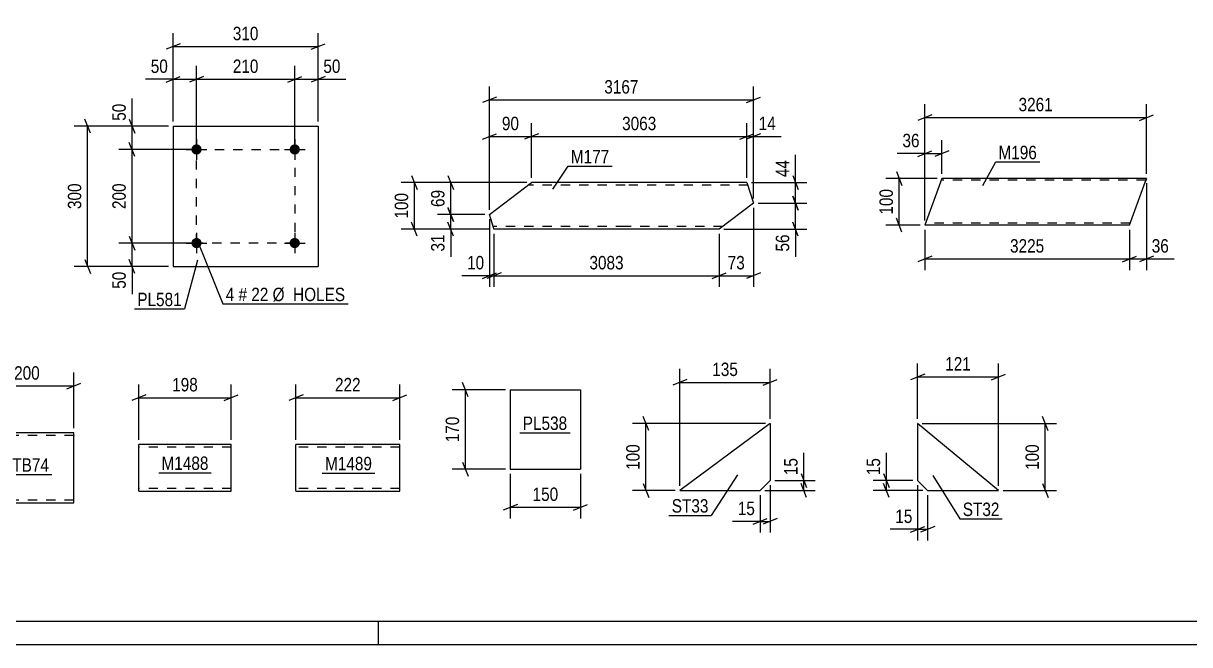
# Model space of a CAD drawing. Header units: millimetres. Extents: x 0 to 841, y 0 to 594.
# Drawn here: x 135.1 to 384.4, y 0 to 132.8 of the extents above; entities that cross this region are included whole.
import ezdxf

# ---------------------------------------------------------------- set-up
doc = ezdxf.new("R2010")
doc.units = ezdxf.units.MM
doc.linetypes.add('DXK_LINE_DOT2', pattern=[3.9198, 1.9599, -1.9599])
doc.styles.add('Arial Narrow', font='ARIALN.TTF', dxfattribs={"height": 0.2})

# ---------------------------------------------------------------- blocks, each defined once
blk = doc.blocks.new('Unknown-814521846-1135')
at = {"color": 5, "linetype": 'Continuous'}
for p, q in [((5, 5), (836, 5)), ((211, 0), (211, 5)), ((0, 0), (841, 0))]:
    blk.add_line(p, q, dxfattribs=at)
blk = doc.blocks.new('Part-814521846-2182 - 2168')
at = {"color": 2, "linetype": 'Continuous'}
for p, q in [((239.21, 54.49), (239.21, 37.49)), ((239.21, 54.49), (254.21, 54.49)), ((254.21, 54.49), (254.21, 37.49)), ((239.21, 37.49), (254.21, 37.49))]:
    blk.add_line(p, q, dxfattribs=at)
blk = doc.blocks.new('Part-814521846-2140 - 2125')
at = {"color": 2, "linetype": 'Continuous'}
for p, q in [((125.87, 45.28), (125.87, 30.37)), ((145.87, 45.28), (125.87, 45.28)), ((145.87, 31.48), (145.87, 45.28)), ((125.87, 30.37), (125.87, 30.28)), ((125.87, 30.28), (145.87, 30.28)), ((145.87, 30.28), (145.87, 31.48))]:
    blk.add_line(p, q, dxfattribs=at)
at = {"color": 7, "linetype": 'DXK_LINE_DOT2'}
for p, q in [((145.87, 44.68), (125.87, 44.68)), ((145.87, 44.64), (145.87, 44.68)), ((145.87, 44.68), (145.87, 44.64)), ((145.87, 44.54), (145.87, 44.64)), ((145.87, 44.64), (145.87, 44.54)), ((125.87, 30.88), (125.87, 30.93)), ((145.87, 30.88), (125.87, 30.88)), ((145.87, 30.93), (145.87, 31.25)), ((145.87, 30.88), (145.87, 30.93))]:
    blk.add_line(p, q, dxfattribs=at)
blk = doc.blocks.new('Part-814521846-1894 - 1878')
at = {"color": 2, "linetype": 'Continuous'}
for p, q in [((326.29, 47.23), (326.29, 35.09)), ((343.56, 32.94), (326.29, 47.23)), ((326.29, 35.09), (328.43, 32.94)), ((328.43, 32.94), (343.56, 32.94))]:
    blk.add_line(p, q, dxfattribs=at)
blk = doc.blocks.new('Part-814521846-1819 - 1803')
at = {"color": 2, "linetype": 'Continuous'}
for p, q in [((294.77, 47.24), (275.48, 32.95)), ((294.77, 47.24), (294.77, 35.09)), ((294.77, 35.09), (292.63, 32.95)), ((275.48, 32.95), (292.63, 32.95))]:
    blk.add_line(p, q, dxfattribs=at)
blk = doc.blocks.new('Part-814521846-5937 - 5931')
at = {"color": 2, "linetype": 'Continuous'}
for p, q in [((331.17, 98.84), (327.83, 89.64)), ((331.47, 99.64), (331.17, 98.84)), ((351.47, 99.64), (331.47, 99.64)), ((375.21, 99.64), (351.57, 99.64)), ((371.57, 89.64), (374.91, 98.84)), ((375.18, 99.58), (374.91, 98.84)), ((375.18, 99.58), (375.21, 99.64)), ((351.47, 89.64), (327.83, 89.64)), ((371.57, 89.64), (351.57, 89.64))]:
    blk.add_line(p, q, dxfattribs=at)
at = {"color": 7, "linetype": 'DXK_LINE_DOT2'}
for p, q in [((351.47, 99.24), (331.32, 99.24)), ((375.06, 99.24), (351.57, 99.24)), ((374.91, 98.84), (375.12, 99.41)), ((351.47, 90.04), (327.97, 90.04)), ((371.71, 90.04), (351.57, 90.04))]:
    blk.add_line(p, q, dxfattribs=at)
blk = doc.blocks.new('Part-814521846-6015 - 6009')
at = {"color": 2, "linetype": 'Continuous'}
for p, q in [((234.74, 91.93), (243.73, 98.79)), ((263.73, 98.79), (243.73, 98.79)), ((289.8, 98.79), (263.83, 98.79)), ((289.8, 98.79), (291.17, 94.38)), ((291.17, 94.38), (283.83, 88.79)), ((235.61, 89.14), (234.74, 91.93)), ((235.69, 88.88), (235.61, 89.14)), ((235.72, 88.79), (235.69, 88.88)), ((263.73, 88.79), (235.72, 88.79)), ((283.83, 88.79), (263.83, 88.79))]:
    blk.add_line(p, q, dxfattribs=at)
at = {"color": 7, "linetype": 'DXK_LINE_DOT2'}
for p, q in [((263.73, 98.19), (242.94, 98.19)), ((289.99, 98.19), (263.83, 98.19)), ((235.52, 89.43), (235.49, 89.53)), ((263.73, 89.39), (235.53, 89.39)), ((284.62, 89.39), (263.83, 89.39))]:
    blk.add_line(p, q, dxfattribs=at)
blk = doc.blocks.new('Part-814521846-6310 - 6306')
at = {"color": 2, "linetype": 'Continuous'}
for p, q in [((159.78, 32.87), (159.78, 42.78)), ((179.55, 42.78), (159.78, 42.78)), ((179.55, 33.98), (179.55, 42.78)), ((159.78, 32.87), (159.78, 32.78)), ((159.78, 32.78), (179.55, 32.78)), ((179.55, 32.78), (179.55, 33.98))]:
    blk.add_line(p, q, dxfattribs=at)
at = {"color": 7, "linetype": 'DXK_LINE_DOT2'}
for p, q in [((179.55, 42.18), (159.78, 42.18)), ((159.78, 33.38), (159.78, 33.43)), ((179.55, 33.38), (159.78, 33.38)), ((179.55, 33.43), (179.55, 33.75)), ((179.55, 33.38), (179.55, 33.43))]:
    blk.add_line(p, q, dxfattribs=at)
blk = doc.blocks.new('Bolt-814521846-6360 - 6326')
at = {"linetype": 'Continuous'}
for points in [[(173.22, 105.83, -1), (171.02, 105.83, -1)], [(194.22, 105.83, -1), (192.02, 105.83, -1)]]:
    blk.add_hatch(color=1, dxfattribs=at).paths.add_polyline_path(points)
at = {"color": 1, "linetype": 'Continuous'}
for p, q in [((172.12, 108.03), (172.12, 103.63)), ((193.12, 108.03), (193.12, 103.63)), ((169.92, 105.83), (174.32, 105.83)), ((190.92, 105.83), (195.32, 105.83))]:
    blk.add_line(p, q, dxfattribs=at)
blk = doc.blocks.new('Bolt-814521846-6365 - 6326')
at = {"linetype": 'Continuous'}
for points in [[(173.22, 85.83, -1), (171.02, 85.83, -1)], [(194.22, 85.83, -1), (192.02, 85.83, -1)]]:
    blk.add_hatch(color=1, dxfattribs=at).paths.add_polyline_path(points)
at = {"color": 1, "linetype": 'Continuous'}
for p, q in [((172.12, 88.03), (172.12, 83.63)), ((193.12, 88.03), (193.12, 83.63)), ((169.92, 85.83), (174.32, 85.83)), ((190.92, 85.83), (195.32, 85.83))]:
    blk.add_line(p, q, dxfattribs=at)
blk = doc.blocks.new('Part-814521846-6370 - 6326')
at = {"color": 2, "linetype": 'Continuous'}
for p, q in [((167.12, 110.83), (167.12, 80.83)), ((167.12, 110.83), (198.12, 110.83)), ((198.12, 110.83), (198.12, 80.83)), ((167.12, 80.83), (198.12, 80.83))]:
    blk.add_line(p, q, dxfattribs=at)
blk = doc.blocks.new('Part-814521846-6540 - 6536')
at = {"color": 2, "linetype": 'Continuous'}
for p, q in [((193.39, 32.87), (193.39, 42.78)), ((215.56, 42.78), (193.39, 42.78)), ((215.56, 33.98), (215.56, 42.78)), ((193.39, 32.87), (193.39, 32.78)), ((193.39, 32.78), (215.56, 32.78)), ((215.56, 32.78), (215.56, 33.98))]:
    blk.add_line(p, q, dxfattribs=at)
at = {"color": 7, "linetype": 'DXK_LINE_DOT2'}
for p, q in [((215.56, 42.18), (193.39, 42.18)), ((193.39, 33.38), (193.39, 33.43)), ((215.56, 33.38), (193.39, 33.38)), ((215.56, 33.43), (215.56, 33.75)), ((215.56, 33.38), (215.56, 33.43))]:
    blk.add_line(p, q, dxfattribs=at)
blk = doc.blocks.new('Rectangle-814521846-6479 - 6326')
at = {"color": 1, "linetype": 'DXK_LINE_DOT2'}
blk.add_lwpolyline([(172.12, 105.83), (193.12, 105.83), (193.12, 85.83), (172.12, 85.83), (172.12, 105.83)], close=True, dxfattribs=at)
blk = doc.blocks.new('StraightDimension-814521846-2184 - 2168')
at = {"color": 7, "linetype": 'Continuous'}
for p, q in [((230.2, 52.99), (229, 55.99)), ((238.21, 54.49), (226.75, 54.49)), ((229.6, 37.49), (229.6, 54.49)), ((238.21, 37.49), (226.75, 37.49)), ((229, 38.99), (230.2, 35.99))]:
    blk.add_line(p, q, dxfattribs=at)
at = {"color": 0}
blk.add_wipeout([(228.85, 49.34), (224.65, 49.34), (224.65, 42.65), (228.85, 42.65)], dxfattribs=at)
at = {"color": 3, "style": 'Arial Narrow'}
blk.add_text('170', height=2.863, rotation=90.0002, dxfattribs=at).set_placement((228.25, 43.25))
blk = doc.blocks.new('StraightDimension-814521846-2195 - 2168')
at = {"color": 7, "linetype": 'Continuous'}
for p, q in [((239.21, 36.49), (239.21, 26.96)), ((254.21, 36.49), (254.21, 26.96)), ((240.71, 29.96), (237.71, 28.76)), ((252.71, 28.76), (255.71, 29.96)), ((239.21, 29.36), (254.21, 29.36))]:
    blk.add_line(p, q, dxfattribs=at)
at = {"color": 0}
blk.add_wipeout([(250.05, 30.11), (250.05, 34.31), (243.37, 34.31), (243.37, 30.11)], dxfattribs=at)
at = {"color": 3, "style": 'Arial Narrow'}
blk.add_text('150', height=2.863, dxfattribs=at).set_placement((243.97, 30.71))
blk = doc.blocks.new('StraightDimension-814521846-2142 - 2125')
at = {"color": 7, "linetype": 'Continuous'}
for p, q in [((125.87, 46.28), (125.87, 58.13)), ((145.87, 46.28), (145.87, 58.13)), ((127.37, 55.88), (124.37, 54.68)), ((125.87, 55.28), (145.87, 55.28)), ((144.37, 54.68), (147.37, 55.88))]:
    blk.add_line(p, q, dxfattribs=at)
at = {"color": 0}
blk.add_wipeout([(139.21, 56.03), (139.21, 60.23), (132.53, 60.23), (132.53, 56.03)], dxfattribs=at)
at = {"color": 3, "style": 'Arial Narrow'}
blk.add_text('200', height=2.863, dxfattribs=at).set_placement((133.13, 56.63))
blk = doc.blocks.new('StraightDimension-814521846-1929 - 1878')
at = {"color": 7, "linetype": 'Continuous'}
for p, q in [((354.16, 45.73), (352.96, 48.73)), ((327.29, 47.23), (355.96, 47.23)), ((353.56, 32.94), (353.56, 47.23)), ((344.56, 32.94), (355.96, 32.94)), ((352.96, 34.44), (354.16, 31.44))]:
    blk.add_line(p, q, dxfattribs=at)
at = {"color": 0}
blk.add_wipeout([(352.81, 43.43), (348.61, 43.43), (348.61, 36.74), (352.81, 36.74)], dxfattribs=at)
at = {"color": 3, "style": 'Arial Narrow'}
blk.add_text('100', height=2.863, rotation=90.0002, dxfattribs=at).set_placement((352.21, 37.34))
blk = doc.blocks.new('StraightDimension-814521846-1918 - 1878')
at = {"color": 7, "linetype": 'Continuous'}
for p, q in [((325.29, 35.09), (316.76, 35.09)), ((319.01, 36.59), (320.21, 33.59)), ((319.61, 32.94), (319.61, 35.09)), ((327.43, 32.94), (316.76, 32.94)), ((320.21, 31.44), (319.01, 34.44))]:
    blk.add_line(p, q, dxfattribs=at)
at = {"color": 0}
blk.add_wipeout([(318.86, 40.47), (314.66, 40.47), (314.66, 35.61), (318.86, 35.61)], dxfattribs=at)
at = {"color": 7, "linetype": 'Continuous'}
blk.add_line((319.61, 35.09), (319.61, 40.99), dxfattribs=at)
blk.add_line((319.61, 35.09), (319.61, 40.99), dxfattribs=at)
at = {"color": 3, "style": 'Arial Narrow'}
blk.add_text('15', height=2.863, rotation=90.0002, dxfattribs=at).set_placement((318.26, 36.21))
blk = doc.blocks.new('StraightDimension-814521846-1896 - 1878')
at = {"color": 7, "linetype": 'Continuous'}
for p, q in [((326.29, 34.09), (326.29, 22.25)), ((328.43, 31.94), (328.43, 22.25)), ((324.79, 24.05), (327.79, 25.25)), ((329.93, 25.25), (326.93, 24.05)), ((326.29, 24.65), (328.43, 24.65))]:
    blk.add_line(p, q, dxfattribs=at)
at = {"color": 0}
blk.add_wipeout([(325.76, 25.4), (325.76, 29.6), (320.91, 29.6), (320.91, 25.4)], dxfattribs=at)
at = {"color": 7, "linetype": 'Continuous'}
blk.add_line((326.29, 24.65), (320.38, 24.65), dxfattribs=at)
blk.add_line((326.29, 24.65), (320.38, 24.65), dxfattribs=at)
at = {"color": 3, "style": 'Arial Narrow'}
blk.add_text('15', height=2.863, dxfattribs=at).set_placement((321.51, 26))
blk = doc.blocks.new('StraightDimension-814521846-1908 - 1878')
at = {"color": 7, "linetype": 'Continuous'}
for p, q in [((326.29, 48.23), (326.29, 60.08)), ((343.56, 33.94), (343.56, 60.08)), ((327.79, 57.83), (324.79, 56.63)), ((342.06, 56.63), (345.06, 57.83)), ((326.29, 57.23), (343.56, 57.23))]:
    blk.add_line(p, q, dxfattribs=at)
at = {"color": 0}
blk.add_wipeout([(338.27, 57.98), (338.27, 62.18), (331.58, 62.18), (331.58, 57.98)], dxfattribs=at)
at = {"color": 3, "style": 'Arial Narrow'}
blk.add_text('121', height=2.863, dxfattribs=at).set_placement((332.18, 58.58))
blk = doc.blocks.new('StraightDimension-814521846-1821 - 1803')
at = {"color": 7, "linetype": 'Continuous'}
for p, q in [((295.77, 35.09), (304.36, 35.09)), ((301.36, 36.59), (302.56, 33.59)), ((301.96, 32.95), (301.96, 35.09)), ((293.63, 32.95), (304.36, 32.95)), ((302.56, 31.45), (301.36, 34.45))]:
    blk.add_line(p, q, dxfattribs=at)
at = {"color": 0}
blk.add_wipeout([(301.21, 40.48), (297.01, 40.48), (297.01, 35.62), (301.21, 35.62)], dxfattribs=at)
at = {"color": 7, "linetype": 'Continuous'}
blk.add_line((301.96, 35.09), (301.96, 41), dxfattribs=at)
blk.add_line((301.96, 35.09), (301.96, 41), dxfattribs=at)
at = {"color": 3, "style": 'Arial Narrow'}
blk.add_text('15', height=2.863, rotation=90.0002, dxfattribs=at).set_placement((300.61, 36.22))
blk = doc.blocks.new('StraightDimension-814521846-1860 - 1803')
at = {"color": 7, "linetype": 'Continuous'}
for p, q in [((294.77, 34.09), (294.77, 23.94)), ((292.63, 31.95), (292.63, 23.94)), ((291.13, 25.74), (294.13, 26.94)), ((292.63, 26.34), (294.77, 26.34)), ((296.27, 26.94), (293.27, 25.74))]:
    blk.add_line(p, q, dxfattribs=at)
at = {"color": 0}
blk.add_wipeout([(292.1, 27.09), (292.1, 31.29), (287.24, 31.29), (287.24, 27.09)], dxfattribs=at)
at = {"color": 7, "linetype": 'Continuous'}
blk.add_line((292.63, 26.34), (286.72, 26.34), dxfattribs=at)
blk.add_line((292.63, 26.34), (286.72, 26.34), dxfattribs=at)
at = {"color": 3, "style": 'Arial Narrow'}
blk.add_text('15', height=2.863, dxfattribs=at).set_placement((287.84, 27.69))
blk = doc.blocks.new('StraightDimension-814521846-1836 - 1803')
at = {"color": 7, "linetype": 'Continuous'}
for p, q in [((268.8, 45.74), (267.6, 48.74)), ((293.77, 47.24), (265.35, 47.24)), ((268.2, 32.95), (268.2, 47.24)), ((274.48, 32.95), (265.35, 32.95)), ((267.6, 34.45), (268.8, 31.45))]:
    blk.add_line(p, q, dxfattribs=at)
at = {"color": 0}
blk.add_wipeout([(267.45, 43.44), (263.25, 43.44), (263.25, 36.75), (267.45, 36.75)], dxfattribs=at)
at = {"color": 3, "style": 'Arial Narrow'}
blk.add_text('100', height=2.863, rotation=90.0002, dxfattribs=at).set_placement((266.85, 37.35))
blk = doc.blocks.new('StraightDimension-814521846-1848 - 1803')
at = {"color": 7, "linetype": 'Continuous'}
for p, q in [((275.48, 33.95), (275.48, 58.91)), ((294.77, 48.24), (294.77, 58.91)), ((276.98, 56.66), (273.98, 55.46)), ((275.48, 56.06), (294.77, 56.06)), ((293.27, 55.46), (296.27, 56.66))]:
    blk.add_line(p, q, dxfattribs=at)
at = {"color": 0}
blk.add_wipeout([(288.47, 56.81), (288.47, 61.01), (281.78, 61.01), (281.78, 56.81)], dxfattribs=at)
at = {"color": 3, "style": 'Arial Narrow'}
blk.add_text('135', height=2.863, dxfattribs=at).set_placement((282.38, 57.41))
blk = doc.blocks.new('StraightDimension-814521846-5980 - 5931')
at = {"color": 7, "linetype": 'Continuous'}
for p, q in [((375.21, 98.64), (375.21, 80.04)), ((371.57, 88.64), (371.57, 80.04)), ((370.07, 81.84), (373.07, 83.04)), ((371.57, 82.44), (375.21, 82.44)), ((376.71, 83.04), (373.71, 81.84))]:
    blk.add_line(p, q, dxfattribs=at)
at = {"color": 0}
blk.add_wipeout([(380.59, 83.19), (380.59, 87.39), (375.73, 87.39), (375.73, 83.19)], dxfattribs=at)
at = {"color": 7, "linetype": 'Continuous'}
blk.add_line((375.21, 82.44), (381.11, 82.44), dxfattribs=at)
blk.add_line((375.21, 82.44), (381.11, 82.44), dxfattribs=at)
at = {"color": 3, "style": 'Arial Narrow'}
blk.add_text('36', height=2.863, dxfattribs=at).set_placement((376.33, 83.79))
blk = doc.blocks.new('StraightDimension-814521846-5940 - 5931')
at = {"color": 7, "linetype": 'Continuous'}
for p, q in [((321.74, 101.14), (322.94, 98.14)), ((330.47, 99.64), (319.49, 99.64)), ((322.34, 89.64), (322.34, 99.64)), ((322.94, 88.14), (321.74, 91.14)), ((326.83, 89.64), (319.49, 89.64))]:
    blk.add_line(p, q, dxfattribs=at)
at = {"color": 0}
blk.add_wipeout([(321.59, 97.99), (317.39, 97.99), (317.39, 91.3), (321.59, 91.3)], dxfattribs=at)
at = {"color": 3, "style": 'Arial Narrow'}
blk.add_text('100', height=2.863, rotation=90.0002, dxfattribs=at).set_placement((320.99, 91.9))
blk = doc.blocks.new('StraightDimension-814521846-5955 - 5931')
at = {"color": 7, "linetype": 'Continuous'}
for p, q in [((327.83, 90.64), (327.83, 107.8)), ((331.47, 100.64), (331.47, 107.8)), ((326.33, 104.35), (329.33, 105.55)), ((327.83, 104.95), (331.47, 104.95)), ((332.97, 105.55), (329.97, 104.35))]:
    blk.add_line(p, q, dxfattribs=at)
at = {"color": 0}
blk.add_wipeout([(327.3, 105.7), (327.3, 109.9), (322.44, 109.9), (322.44, 105.7)], dxfattribs=at)
at = {"color": 7, "linetype": 'Continuous'}
blk.add_line((327.83, 104.95), (321.92, 104.95), dxfattribs=at)
blk.add_line((327.83, 104.95), (321.92, 104.95), dxfattribs=at)
at = {"color": 3, "style": 'Arial Narrow'}
blk.add_text('36', height=2.863, dxfattribs=at).set_placement((323.04, 106.3))
blk = doc.blocks.new('StraightDimension-814521846-5992 - 5931')
at = {"color": 7, "linetype": 'Continuous'}
for p, q in [((327.83, 88.64), (327.83, 80.04)), ((371.57, 88.64), (371.57, 80.04)), ((329.33, 83.04), (326.33, 81.84)), ((327.83, 82.44), (371.57, 82.44)), ((370.07, 81.84), (373.07, 83.04))]:
    blk.add_line(p, q, dxfattribs=at)
at = {"color": 0}
blk.add_wipeout([(353.95, 83.19), (353.95, 87.39), (345.44, 87.39), (345.44, 83.19)], dxfattribs=at)
at = {"color": 3, "style": 'Arial Narrow'}
blk.add_text('3225', height=2.863, dxfattribs=at).set_placement((346.04, 83.79))
blk = doc.blocks.new('StraightDimension-814521846-16941 - 5931')
at = {"color": 7, "linetype": 'Continuous'}
for p, q in [((327.83, 90.64), (327.83, 115.49)), ((375.21, 100.64), (375.21, 115.49)), ((329.33, 113.24), (326.33, 112.04)), ((327.83, 112.64), (375.21, 112.64)), ((373.71, 112.04), (376.71, 113.24))]:
    blk.add_line(p, q, dxfattribs=at)
at = {"color": 0}
blk.add_wipeout([(355.77, 113.39), (355.77, 117.59), (347.26, 117.59), (347.26, 113.39)], dxfattribs=at)
at = {"color": 3, "style": 'Arial Narrow'}
blk.add_text('3261', height=2.863, dxfattribs=at).set_placement((347.86, 113.99))
blk = doc.blocks.new('StraightDimension-814521846-6029 - 6009')
at = {"color": 7, "linetype": 'Continuous'}
for p, q in [((291.17, 93.38), (291.17, 76.45)), ((283.83, 87.79), (283.83, 76.45)), ((282.33, 78.25), (285.33, 79.45)), ((283.83, 78.85), (291.17, 78.85)), ((292.67, 79.45), (289.67, 78.25))]:
    blk.add_line(p, q, dxfattribs=at)
at = {"color": 0}
blk.add_wipeout([(289.93, 79.6), (289.93, 83.8), (285.08, 83.8), (285.08, 79.6)], dxfattribs=at)
at = {"color": 3, "style": 'Arial Narrow'}
blk.add_text('73', height=2.863, dxfattribs=at).set_placement((285.68, 80.2))
blk = doc.blocks.new('StraightDimension-814521846-6246 - 6009')
at = {"color": 7, "linetype": 'Continuous'}
for p, q in [((218.11, 100.29), (219.31, 97.29)), ((242.73, 98.79), (215.86, 98.79)), ((218.71, 88.79), (218.71, 98.79)), ((219.31, 87.29), (218.11, 90.29)), ((234.72, 88.79), (215.86, 88.79))]:
    blk.add_line(p, q, dxfattribs=at)
at = {"color": 0}
blk.add_wipeout([(217.96, 97.13), (213.76, 97.13), (213.76, 90.45), (217.96, 90.45)], dxfattribs=at)
at = {"color": 3, "style": 'Arial Narrow'}
blk.add_text('100', height=2.863, rotation=90.0002, dxfattribs=at).set_placement((217.36, 91.05))
blk = doc.blocks.new('StraightDimension-814521846-6071 - 6009')
at = {"color": 7, "linetype": 'Continuous'}
for p, q in [((234.74, 90.93), (234.74, 76.45)), ((235.72, 87.79), (235.72, 76.45)), ((233.24, 78.25), (236.24, 79.45)), ((237.22, 79.45), (234.22, 78.25)), ((234.74, 78.85), (235.72, 78.85))]:
    blk.add_line(p, q, dxfattribs=at)
at = {"color": 0}
blk.add_wipeout([(234.21, 79.6), (234.21, 83.8), (229.36, 83.8), (229.36, 79.6)], dxfattribs=at)
at = {"color": 7, "linetype": 'Continuous'}
blk.add_line((234.74, 78.85), (228.83, 78.85), dxfattribs=at)
blk.add_line((234.74, 78.85), (228.83, 78.85), dxfattribs=at)
at = {"color": 3, "style": 'Arial Narrow'}
blk.add_text('10', height=2.863, dxfattribs=at).set_placement((229.96, 80.2))
blk = doc.blocks.new('StraightDimension-814521846-6047 - 6009')
at = {"color": 7, "linetype": 'Continuous'}
for p, q in [((235.72, 87.79), (235.72, 76.45)), ((283.83, 87.79), (283.83, 76.45)), ((237.22, 79.45), (234.22, 78.25)), ((235.72, 78.85), (283.83, 78.85)), ((282.33, 78.25), (285.33, 79.45))]:
    blk.add_line(p, q, dxfattribs=at)
at = {"color": 0}
blk.add_wipeout([(264.03, 79.6), (264.03, 83.8), (255.52, 83.8), (255.52, 79.6)], dxfattribs=at)
at = {"color": 3, "style": 'Arial Narrow'}
blk.add_text('3083', height=2.863, dxfattribs=at).set_placement((256.12, 80.2))
blk = doc.blocks.new('StraightDimension-814521846-6106 - 6009')
at = {"color": 7, "linetype": 'Continuous'}
for p, q in [((243.73, 99.79), (243.73, 111.45)), ((289.8, 99.79), (289.8, 111.45)), ((245.23, 109.2), (242.23, 108)), ((243.73, 108.6), (289.8, 108.6)), ((288.3, 108), (291.3, 109.2))]:
    blk.add_line(p, q, dxfattribs=at)
at = {"color": 0}
blk.add_wipeout([(271.02, 109.35), (271.02, 113.55), (262.51, 113.55), (262.51, 109.35)], dxfattribs=at)
at = {"color": 3, "style": 'Arial Narrow'}
blk.add_text('3063', height=2.863, dxfattribs=at).set_placement((263.11, 109.95))
blk = doc.blocks.new('StraightDimension-814521846-6018 - 6009')
at = {"color": 7, "linetype": 'Continuous'}
for p, q in [((234.74, 92.93), (234.74, 119.28)), ((291.17, 95.38), (291.17, 119.28)), ((236.24, 117.03), (233.24, 115.83)), ((234.74, 116.43), (291.17, 116.43)), ((289.67, 115.83), (292.67, 117.03))]:
    blk.add_line(p, q, dxfattribs=at)
at = {"color": 0}
blk.add_wipeout([(267.21, 117.18), (267.21, 121.38), (258.7, 121.38), (258.7, 117.18)], dxfattribs=at)
at = {"color": 3, "style": 'Arial Narrow'}
blk.add_text('3167', height=2.863, dxfattribs=at).set_placement((259.3, 117.78))
blk = doc.blocks.new('StraightDimension-814521846-6089 - 6009')
at = {"color": 7, "linetype": 'Continuous'}
for p, q in [((289.8, 99.79), (289.8, 111.45)), ((291.17, 95.38), (291.17, 111.45)), ((288.3, 108), (291.3, 109.2)), ((292.67, 109.2), (289.67, 108)), ((289.8, 108.6), (291.17, 108.6))]:
    blk.add_line(p, q, dxfattribs=at)
at = {"color": 0}
blk.add_wipeout([(296.56, 109.35), (296.56, 113.55), (291.7, 113.55), (291.7, 109.35)], dxfattribs=at)
at = {"color": 7, "linetype": 'Continuous'}
blk.add_line((291.17, 108.6), (297.08, 108.6), dxfattribs=at)
blk.add_line((291.17, 108.6), (297.08, 108.6), dxfattribs=at)
at = {"color": 3, "style": 'Arial Narrow'}
blk.add_text('14', height=2.863, dxfattribs=at).set_placement((292.3, 109.95))
blk = doc.blocks.new('StraightDimension-814521846-6130 - 6009')
at = {"color": 7, "linetype": 'Continuous'}
for p, q in [((234.74, 92.93), (234.74, 111.45)), ((243.73, 99.79), (243.73, 111.45)), ((233.24, 108), (236.24, 109.2)), ((234.74, 108.6), (243.73, 108.6)), ((245.23, 109.2), (242.23, 108))]:
    blk.add_line(p, q, dxfattribs=at)
at = {"color": 0}
blk.add_wipeout([(241.66, 109.35), (241.66, 113.55), (236.81, 113.55), (236.81, 109.35)], dxfattribs=at)
at = {"color": 3, "style": 'Arial Narrow'}
blk.add_text('90', height=2.863, dxfattribs=at).set_placement((237.41, 109.95))
blk = doc.blocks.new('StraightDimension-814521846-6148 - 6009')
at = {"color": 7, "linetype": 'Continuous'}
for p, q in [((225.88, 93.43), (227.08, 90.43)), ((233.74, 91.93), (223.63, 91.93)), ((227.08, 87.29), (225.88, 90.29)), ((226.48, 88.79), (226.48, 91.93)), ((234.72, 88.79), (223.63, 88.79))]:
    blk.add_line(p, q, dxfattribs=at)
at = {"color": 0}
blk.add_wipeout([(225.73, 88.26), (221.53, 88.26), (221.53, 83.41), (225.73, 83.41)], dxfattribs=at)
at = {"color": 7, "linetype": 'Continuous'}
blk.add_line((226.48, 88.79), (226.48, 82.88), dxfattribs=at)
blk.add_line((226.48, 88.79), (226.48, 82.88), dxfattribs=at)
at = {"color": 3, "style": 'Arial Narrow'}
blk.add_text('31', height=2.863, rotation=90.0002, dxfattribs=at).set_placement((225.13, 84.01))
blk = doc.blocks.new('StraightDimension-814521846-6172 - 6009')
at = {"color": 7, "linetype": 'Continuous'}
for p, q in [((225.88, 100.29), (227.08, 97.29)), ((242.73, 98.79), (223.63, 98.79)), ((226.48, 91.93), (226.48, 98.79)), ((227.08, 90.43), (225.88, 93.43)), ((233.74, 91.93), (223.63, 91.93))]:
    blk.add_line(p, q, dxfattribs=at)
at = {"color": 0}
blk.add_wipeout([(225.73, 97.79), (221.53, 97.79), (221.53, 92.93), (225.73, 92.93)], dxfattribs=at)
at = {"color": 3, "style": 'Arial Narrow'}
blk.add_text('69', height=2.863, rotation=90.0002, dxfattribs=at).set_placement((225.13, 93.53))
blk = doc.blocks.new('StraightDimension-814521846-6197 - 6009')
at = {"color": 7, "linetype": 'Continuous'}
for p, q in [((299.58, 95.88), (300.78, 92.88)), ((292.17, 94.38), (302.58, 94.38)), ((300.18, 88.79), (300.18, 94.38)), ((300.78, 87.29), (299.58, 90.29)), ((284.83, 88.79), (302.58, 88.79))]:
    blk.add_line(p, q, dxfattribs=at)
at = {"color": 0}
blk.add_wipeout([(299.43, 88.26), (295.23, 88.26), (295.23, 83.41), (299.43, 83.41)], dxfattribs=at)
at = {"color": 7, "linetype": 'Continuous'}
blk.add_line((300.18, 88.79), (300.18, 82.88), dxfattribs=at)
blk.add_line((300.18, 88.79), (300.18, 82.88), dxfattribs=at)
at = {"color": 3, "style": 'Arial Narrow'}
blk.add_text('56', height=2.863, rotation=90.0002, dxfattribs=at).set_placement((298.83, 84.01))
blk = doc.blocks.new('StraightDimension-814521846-6221 - 6009')
at = {"color": 7, "linetype": 'Continuous'}
for p, q in [((299.58, 100.29), (300.78, 97.29)), ((290.8, 98.79), (302.58, 98.79)), ((300.18, 94.38), (300.18, 98.79)), ((300.78, 92.88), (299.58, 95.88)), ((292.17, 94.38), (302.58, 94.38))]:
    blk.add_line(p, q, dxfattribs=at)
at = {"color": 0}
blk.add_wipeout([(299.43, 104.17), (295.23, 104.17), (295.23, 99.31), (299.43, 99.31)], dxfattribs=at)
at = {"color": 7, "linetype": 'Continuous'}
blk.add_line((300.18, 98.79), (300.18, 104.69), dxfattribs=at)
blk.add_line((300.18, 98.79), (300.18, 104.69), dxfattribs=at)
at = {"color": 3, "style": 'Arial Narrow'}
blk.add_text('44', height=2.863, rotation=90.0002, dxfattribs=at).set_placement((298.83, 99.91))
blk = doc.blocks.new('StraightDimension-814521846-6312 - 6306')
at = {"color": 7, "linetype": 'Continuous'}
for p, q in [((159.78, 43.78), (159.78, 55.63)), ((179.55, 43.78), (179.55, 55.63)), ((161.28, 53.38), (158.28, 52.18)), ((159.78, 52.78), (179.55, 52.78)), ((178.05, 52.18), (181.05, 53.38))]:
    blk.add_line(p, q, dxfattribs=at)
at = {"color": 0}
blk.add_wipeout([(173.01, 53.53), (173.01, 57.73), (166.32, 57.73), (166.32, 53.53)], dxfattribs=at)
at = {"color": 3, "style": 'Arial Narrow'}
blk.add_text('198', height=2.863, dxfattribs=at).set_placement((166.92, 54.13))
blk = doc.blocks.new('StraightDimension-814521846-6437 - 6326')
at = {"color": 7, "linetype": 'Continuous'}
for p, q in [((157.74, 87.33), (158.94, 84.33)), ((171.12, 85.83), (155.49, 85.83)), ((158.34, 80.83), (158.34, 85.83)), ((158.94, 79.33), (157.74, 82.33)), ((166.12, 80.83), (155.49, 80.83))]:
    blk.add_line(p, q, dxfattribs=at)
at = {"color": 0}
blk.add_wipeout([(157.59, 80.3), (153.39, 80.3), (153.39, 75.45), (157.59, 75.45)], dxfattribs=at)
at = {"color": 7, "linetype": 'Continuous'}
blk.add_line((158.34, 80.83), (158.34, 74.92), dxfattribs=at)
blk.add_line((158.34, 80.83), (158.34, 74.92), dxfattribs=at)
at = {"color": 3, "style": 'Arial Narrow'}
blk.add_text('50', height=2.863, rotation=90.0002, dxfattribs=at).set_placement((156.99, 76.05))
blk = doc.blocks.new('StraightDimension-814521846-6415 - 6326')
at = {"color": 7, "linetype": 'Continuous'}
for p, q in [((167.12, 111.83), (167.12, 130.68)), ((198.12, 111.83), (198.12, 130.68)), ((168.62, 128.43), (165.62, 127.23)), ((167.12, 127.83), (198.12, 127.83)), ((196.62, 127.23), (199.62, 128.43))]:
    blk.add_line(p, q, dxfattribs=at)
at = {"color": 0}
blk.add_wipeout([(185.96, 128.58), (185.96, 132.78), (179.28, 132.78), (179.28, 128.58)], dxfattribs=at)
at = {"color": 3, "style": 'Arial Narrow'}
blk.add_text('310', height=2.863, dxfattribs=at).set_placement((179.88, 129.18))
blk = doc.blocks.new('StraightDimension-814521846-6372 - 6326')
at = {"color": 7, "linetype": 'Continuous'}
for p, q in [((167.12, 111.83), (167.12, 123.68)), ((172.12, 106.83), (172.12, 123.68)), ((165.62, 120.23), (168.62, 121.43)), ((167.12, 120.83), (172.12, 120.83)), ((173.62, 121.43), (170.62, 120.23))]:
    blk.add_line(p, q, dxfattribs=at)
at = {"color": 0}
blk.add_wipeout([(166.59, 121.58), (166.59, 125.78), (161.74, 125.78), (161.74, 121.58)], dxfattribs=at)
at = {"color": 7, "linetype": 'Continuous'}
blk.add_line((167.12, 120.83), (161.21, 120.83), dxfattribs=at)
blk.add_line((167.12, 120.83), (161.21, 120.83), dxfattribs=at)
at = {"color": 3, "style": 'Arial Narrow'}
blk.add_text('50', height=2.863, dxfattribs=at).set_placement((162.34, 122.18))
blk = doc.blocks.new('StraightDimension-814521846-6385 - 6326')
at = {"color": 7, "linetype": 'Continuous'}
for p, q in [((172.12, 106.83), (172.12, 123.68)), ((193.12, 106.83), (193.12, 123.68)), ((173.62, 121.43), (170.62, 120.23)), ((172.12, 120.83), (193.12, 120.83)), ((191.62, 120.23), (194.62, 121.43))]:
    blk.add_line(p, q, dxfattribs=at)
at = {"color": 0}
blk.add_wipeout([(185.96, 121.58), (185.96, 125.78), (179.28, 125.78), (179.28, 121.58)], dxfattribs=at)
at = {"color": 3, "style": 'Arial Narrow'}
blk.add_text('210', height=2.863, dxfattribs=at).set_placement((179.88, 122.18))
blk = doc.blocks.new('StraightDimension-814521846-6401 - 6326')
at = {"color": 7, "linetype": 'Continuous'}
for p, q in [((193.12, 106.83), (193.12, 123.68)), ((198.12, 111.83), (198.12, 123.68)), ((191.62, 120.23), (194.62, 121.43)), ((193.12, 120.83), (198.12, 120.83)), ((199.62, 121.43), (196.62, 120.23))]:
    blk.add_line(p, q, dxfattribs=at)
at = {"color": 0}
blk.add_wipeout([(203.5, 121.58), (203.5, 125.78), (198.64, 125.78), (198.64, 121.58)], dxfattribs=at)
at = {"color": 7, "linetype": 'Continuous'}
blk.add_line((198.12, 120.83), (204.03, 120.83), dxfattribs=at)
blk.add_line((198.12, 120.83), (204.03, 120.83), dxfattribs=at)
at = {"color": 3, "style": 'Arial Narrow'}
blk.add_text('50', height=2.863, dxfattribs=at).set_placement((199.24, 122.18))
blk = doc.blocks.new('StraightDimension-814521846-6426 - 6326')
at = {"color": 7, "linetype": 'Continuous'}
for p, q in [((149.43, 109.33), (148.23, 112.33)), ((166.12, 110.83), (145.98, 110.83)), ((148.83, 80.83), (148.83, 110.83)), ((148.23, 82.33), (149.43, 79.33)), ((166.12, 80.83), (145.98, 80.83))]:
    blk.add_line(p, q, dxfattribs=at)
at = {"color": 0}
blk.add_wipeout([(148.08, 99.17), (143.88, 99.17), (143.88, 92.49), (148.08, 92.49)], dxfattribs=at)
at = {"color": 3, "style": 'Arial Narrow'}
blk.add_text('300', height=2.863, rotation=90.0002, dxfattribs=at).set_placement((147.48, 93.09))
blk = doc.blocks.new('StraightDimension-814521846-6450 - 6326')
at = {"color": 7, "linetype": 'Continuous'}
for p, q in [((158.94, 104.33), (157.74, 107.33)), ((171.12, 105.83), (155.49, 105.83)), ((158.34, 85.83), (158.34, 105.83)), ((157.74, 87.33), (158.94, 84.33)), ((171.12, 85.83), (155.49, 85.83))]:
    blk.add_line(p, q, dxfattribs=at)
at = {"color": 0}
blk.add_wipeout([(157.59, 99.17), (153.39, 99.17), (153.39, 92.49), (157.59, 92.49)], dxfattribs=at)
at = {"color": 3, "style": 'Arial Narrow'}
blk.add_text('200', height=2.863, rotation=90.0002, dxfattribs=at).set_placement((156.99, 93.09))
blk = doc.blocks.new('StraightDimension-814521846-6466 - 6326')
at = {"color": 7, "linetype": 'Continuous'}
for p, q in [((157.74, 112.33), (158.94, 109.33)), ((166.12, 110.83), (155.49, 110.83)), ((158.34, 105.83), (158.34, 110.83)), ((158.94, 104.33), (157.74, 107.33)), ((171.12, 105.83), (155.49, 105.83))]:
    blk.add_line(p, q, dxfattribs=at)
at = {"color": 0}
blk.add_wipeout([(157.59, 116.21), (153.39, 116.21), (153.39, 111.35), (157.59, 111.35)], dxfattribs=at)
at = {"color": 7, "linetype": 'Continuous'}
blk.add_line((158.34, 110.83), (158.34, 116.74), dxfattribs=at)
blk.add_line((158.34, 110.83), (158.34, 116.74), dxfattribs=at)
at = {"color": 3, "style": 'Arial Narrow'}
blk.add_text('50', height=2.863, rotation=90.0002, dxfattribs=at).set_placement((156.99, 111.95))
blk = doc.blocks.new('StraightDimension-814521846-6542 - 6536')
at = {"color": 7, "linetype": 'Continuous'}
for p, q in [((193.39, 43.78), (193.39, 55.63)), ((215.56, 43.78), (215.56, 55.63)), ((194.89, 53.38), (191.89, 52.18)), ((193.39, 52.78), (215.56, 52.78)), ((214.06, 52.18), (217.06, 53.38))]:
    blk.add_line(p, q, dxfattribs=at)
at = {"color": 0}
blk.add_wipeout([(207.82, 53.53), (207.82, 57.73), (201.13, 57.73), (201.13, 53.53)], dxfattribs=at)
at = {"color": 3, "style": 'Arial Narrow'}
blk.add_text('222', height=2.863, dxfattribs=at).set_placement((201.73, 54.13))
blk = doc.blocks.new('Mark-814521846-2180 - 2168')
at = {"color": 0}
blk.add_wipeout([(251.38, 45.89), (251.38, 48.89), (241.87, 48.89), (241.87, 45.89)], dxfattribs=at)
blk.add_wipeout([(251.38, 45.89), (251.38, 48.89), (241.87, 48.89), (241.87, 45.89)], dxfattribs=at)
at = {"color": 30, "linetype": 'Continuous'}
blk.add_line((241.27, 45.29), (251.98, 45.29), dxfattribs=at)
at = {"color": 3, "style": 'Arial Narrow'}
blk.add_text('PL538', height=2.863, dxfattribs=at).set_placement((241.87, 45.89))
blk = doc.blocks.new('Mark-814521846-2138 - 2125')
at = {"color": 0}
blk.add_wipeout([(140.59, 36.96), (140.59, 39.96), (132.74, 39.96), (132.74, 36.96)], dxfattribs=at)
blk.add_wipeout([(140.59, 36.96), (140.59, 39.96), (132.74, 39.96), (132.74, 36.96)], dxfattribs=at)
at = {"color": 30, "linetype": 'Continuous'}
blk.add_line((132.14, 36.36), (141.19, 36.36), dxfattribs=at)
at = {"color": 3, "style": 'Arial Narrow'}
blk.add_text('TB74', height=2.863, dxfattribs=at).set_placement((132.74, 36.96))
blk = doc.blocks.new('Mark-814521846-1890 - 1878')
at = {"color": 0}
blk.add_wipeout([(343.78, 27.49), (343.78, 30.49), (335.93, 30.49), (335.93, 27.49)], dxfattribs=at)
blk.add_wipeout([(343.78, 27.49), (343.78, 30.49), (335.93, 30.49), (335.93, 27.49)], dxfattribs=at)
at = {"color": 30, "linetype": 'Continuous'}
for p, q in [((329.56, 36.17), (335.33, 26.89)), ((335.33, 26.89), (344.38, 26.89))]:
    blk.add_line(p, q, dxfattribs=at)
at = {"color": 3, "style": 'Arial Narrow'}
blk.add_text('ST32', height=2.863, dxfattribs=at).set_placement((335.93, 27.49))
blk = doc.blocks.new('Mark-814521846-1815 - 1803')
at = {"color": 0}
blk.add_wipeout([(281.57, 28.23), (281.57, 31.23), (273.72, 31.23), (273.72, 28.23)], dxfattribs=at)
blk.add_wipeout([(281.57, 28.23), (281.57, 31.23), (273.72, 31.23), (273.72, 28.23)], dxfattribs=at)
at = {"color": 30, "linetype": 'Continuous'}
for p in [(287.8, 36.29), (273.12, 27.63)]:
    blk.add_line(p, (282.17, 27.63), dxfattribs=at)
at = {"color": 3, "style": 'Arial Narrow'}
blk.add_text('ST33', height=2.863, dxfattribs=at).set_placement((273.72, 28.23))
blk = doc.blocks.new('Mark-814521846-5933 - 5931')
at = {"color": 0}
blk.add_wipeout([(351.79, 103.75), (351.79, 106.75), (343.57, 106.75), (343.57, 103.75)], dxfattribs=at)
blk.add_wipeout([(351.79, 103.75), (351.79, 106.75), (343.57, 106.75), (343.57, 103.75)], dxfattribs=at)
at = {"color": 30, "linetype": 'Continuous'}
for p, q in [((340.23, 98.15), (342.97, 103.15)), ((342.97, 103.15), (352.39, 103.15))]:
    blk.add_line(p, q, dxfattribs=at)
at = {"color": 3, "style": 'Arial Narrow'}
blk.add_text('M196', height=2.863, dxfattribs=at).set_placement((343.57, 103.75))
blk = doc.blocks.new('Mark-814521846-6011 - 6009')
at = {"color": 0}
blk.add_wipeout([(260.37, 102.85), (260.37, 105.85), (252.15, 105.85), (252.15, 102.85)], dxfattribs=at)
blk.add_wipeout([(260.37, 102.85), (260.37, 105.85), (252.15, 105.85), (252.15, 102.85)], dxfattribs=at)
at = {"color": 30, "linetype": 'Continuous'}
for p, q in [((248.32, 97.33), (251.55, 102.25)), ((251.55, 102.25), (260.97, 102.25))]:
    blk.add_line(p, q, dxfattribs=at)
at = {"color": 3, "style": 'Arial Narrow'}
blk.add_text('M177', height=2.863, dxfattribs=at).set_placement((252.15, 102.85))
blk = doc.blocks.new('Mark-814521846-6308 - 6306')
at = {"color": 0}
blk.add_wipeout([(174.69, 37.34), (174.69, 40.34), (164.64, 40.34), (164.64, 37.34)], dxfattribs=at)
blk.add_wipeout([(174.69, 37.34), (174.69, 40.34), (164.64, 40.34), (164.64, 37.34)], dxfattribs=at)
at = {"color": 30, "linetype": 'Continuous'}
blk.add_line((164.04, 36.74), (175.29, 36.74), dxfattribs=at)
at = {"color": 3, "style": 'Arial Narrow'}
blk.add_text('M1488', height=2.863, dxfattribs=at).set_placement((164.64, 37.34))
blk = doc.blocks.new('Mark-814521846-6366 - 6326')
at = {"color": 0}
blk.add_wipeout([(168.96, 72.34), (168.96, 75.34), (159.46, 75.34), (159.46, 72.34)], dxfattribs=at)
blk.add_wipeout([(168.96, 72.34), (168.96, 75.34), (159.46, 75.34), (159.46, 72.34)], dxfattribs=at)
at = {"color": 30, "linetype": 'Continuous'}
for p in [(172.31, 82.2), (158.86, 71.74)]:
    blk.add_line(p, (169.56, 71.74), dxfattribs=at)
at = {"color": 3, "style": 'Arial Narrow'}
blk.add_text('PL581', height=2.863, dxfattribs=at).set_placement((159.46, 72.34))
blk = doc.blocks.new('MarkSet-814521846-6526 - 6326')
at = {"color": 0}
blk.add_wipeout([(180.2, 73.41), (180.2, 76.41), (178.37, 76.41), (178.37, 73.41)], dxfattribs=at)
blk.add_wipeout([(180.2, 73.41), (180.2, 76.41), (178.37, 76.41), (178.37, 73.41)], dxfattribs=at)
at = {"color": 7, "linetype": 'Continuous'}
blk.add_line((172.4, 86.11), (177.77, 72.81), dxfattribs=at)
at = {"color": 0}
blk.add_wipeout([(182.93, 73.41), (182.93, 76.41), (181.1, 76.41), (181.1, 73.41)], dxfattribs=at)
blk.add_wipeout([(182.93, 73.41), (182.93, 76.41), (181.1, 76.41), (181.1, 73.41)], dxfattribs=at)
at = {"color": 3, "style": 'Arial Narrow'}
blk.add_text('4', height=2.86, dxfattribs=at).set_placement((178.37, 73.41))
at = {"color": 0}
blk.add_wipeout([(187.49, 73.41), (187.49, 76.41), (183.83, 76.41), (183.83, 73.41)], dxfattribs=at)
blk.add_wipeout([(187.49, 73.41), (187.49, 76.41), (183.83, 76.41), (183.83, 73.41)], dxfattribs=at)
at = {"color": 3, "style": 'Arial Narrow'}
blk.add_text('#', height=2.86, dxfattribs=at).set_placement((181.1, 73.41))
at = {"color": 0}
blk.add_wipeout([(203.91, 73.41), (203.91, 76.41), (188.39, 76.41), (188.39, 73.41)], dxfattribs=at)
blk.add_wipeout([(203.91, 73.41), (203.91, 76.41), (188.39, 76.41), (188.39, 73.41)], dxfattribs=at)
at = {"color": 7, "linetype": 'Continuous'}
blk.add_line((177.77, 72.81), (204.51, 72.81), dxfattribs=at)
at = {"color": 3, "style": 'Arial Narrow'}
for s, p in [('22', (183.83, 73.41)), ('Ø  HOLES', (188.39, 73.41))]:
    blk.add_text(s, height=2.863, dxfattribs=at).set_placement(p)
blk = doc.blocks.new('Mark-814521846-6538 - 6536')
at = {"color": 0}
blk.add_wipeout([(209.65, 37.27), (209.65, 40.27), (199.6, 40.27), (199.6, 37.27)], dxfattribs=at)
blk.add_wipeout([(209.65, 37.27), (209.65, 40.27), (199.6, 40.27), (199.6, 37.27)], dxfattribs=at)
at = {"color": 30, "linetype": 'Continuous'}
blk.add_line((199, 36.67), (210.25, 36.67), dxfattribs=at)
at = {"color": 3, "style": 'Arial Narrow'}
blk.add_text('M1489', height=2.863, dxfattribs=at).set_placement((199.6, 37.27))

msp = doc.modelspace()

# ---------------------------------------------------------------- block references
for name in ['Unknown-814521846-1135', 'Part-814521846-6370 - 6326', 'Bolt-814521846-6360 - 6326', 'Rectangle-814521846-6479 - 6326', 'Part-814521846-6015 - 6009', 'Part-814521846-5937 - 5931', 'Bolt-814521846-6365 - 6326', 'Part-814521846-2182 - 2168', 'Part-814521846-2140 - 2125', 'Part-814521846-1819 - 1803', 'Part-814521846-1894 - 1878', 'Part-814521846-6310 - 6306', 'Part-814521846-6540 - 6536']:
    msp.add_blockref(name, (0, 0))

# ---------------------------------------------------------------- next in the draw order: block references
for name in ['StraightDimension-814521846-6415 - 6326', 'StraightDimension-814521846-6246 - 6009', 'StraightDimension-814521846-5940 - 5931', 'StraightDimension-814521846-5980 - 5931', 'StraightDimension-814521846-6029 - 6009', 'StraightDimension-814521846-6437 - 6326', 'StraightDimension-814521846-2142 - 2125', 'StraightDimension-814521846-6312 - 6306', 'StraightDimension-814521846-6542 - 6536', 'StraightDimension-814521846-2184 - 2168', 'Mark-814521846-2180 - 2168', 'StraightDimension-814521846-1929 - 1878', 'Mark-814521846-2138 - 2125', 'Mark-814521846-6308 - 6306', 'Mark-814521846-6538 - 6536', 'StraightDimension-814521846-1821 - 1803']:
    msp.add_blockref(name, (0, 0))

# ---------------------------------------------------------------- next in the draw order: block references
for name in ['StraightDimension-814521846-6372 - 6326', 'StraightDimension-814521846-6106 - 6009', 'StraightDimension-814521846-5955 - 5931', 'StraightDimension-814521846-6071 - 6009', 'StraightDimension-814521846-5992 - 5931', 'StraightDimension-814521846-1918 - 1878', 'StraightDimension-814521846-2195 - 2168', 'StraightDimension-814521846-1860 - 1803']:
    msp.add_blockref(name, (0, 0))

# ---------------------------------------------------------------- next in the draw order: block references
for name in ['StraightDimension-814521846-6385 - 6326', 'StraightDimension-814521846-6018 - 6009', 'StraightDimension-814521846-16941 - 5931', 'StraightDimension-814521846-6426 - 6326', 'StraightDimension-814521846-6047 - 6009', 'StraightDimension-814521846-1836 - 1803', 'StraightDimension-814521846-1896 - 1878']:
    msp.add_blockref(name, (0, 0))

# ---------------------------------------------------------------- next in the draw order: block references
for name in ['StraightDimension-814521846-6401 - 6326', 'StraightDimension-814521846-6130 - 6009', 'StraightDimension-814521846-6089 - 6009', 'StraightDimension-814521846-6450 - 6326', 'Mark-814521846-6011 - 6009', 'Mark-814521846-5933 - 5931', 'Mark-814521846-6366 - 6326', 'StraightDimension-814521846-1848 - 1803', 'StraightDimension-814521846-1908 - 1878']:
    msp.add_blockref(name, (0, 0))

# ---------------------------------------------------------------- next in the draw order: block references
for name in ['StraightDimension-814521846-6466 - 6326', 'StraightDimension-814521846-6197 - 6009', 'StraightDimension-814521846-6148 - 6009', 'MarkSet-814521846-6526 - 6326', 'Mark-814521846-1815 - 1803', 'Mark-814521846-1890 - 1878']:
    msp.add_blockref(name, (0, 0))

# ---------------------------------------------------------------- next in the draw order: block references
for name in ['StraightDimension-814521846-6221 - 6009', 'StraightDimension-814521846-6172 - 6009']:
    msp.add_blockref(name, (0, 0))

doc.saveas('drawing.dxf')
